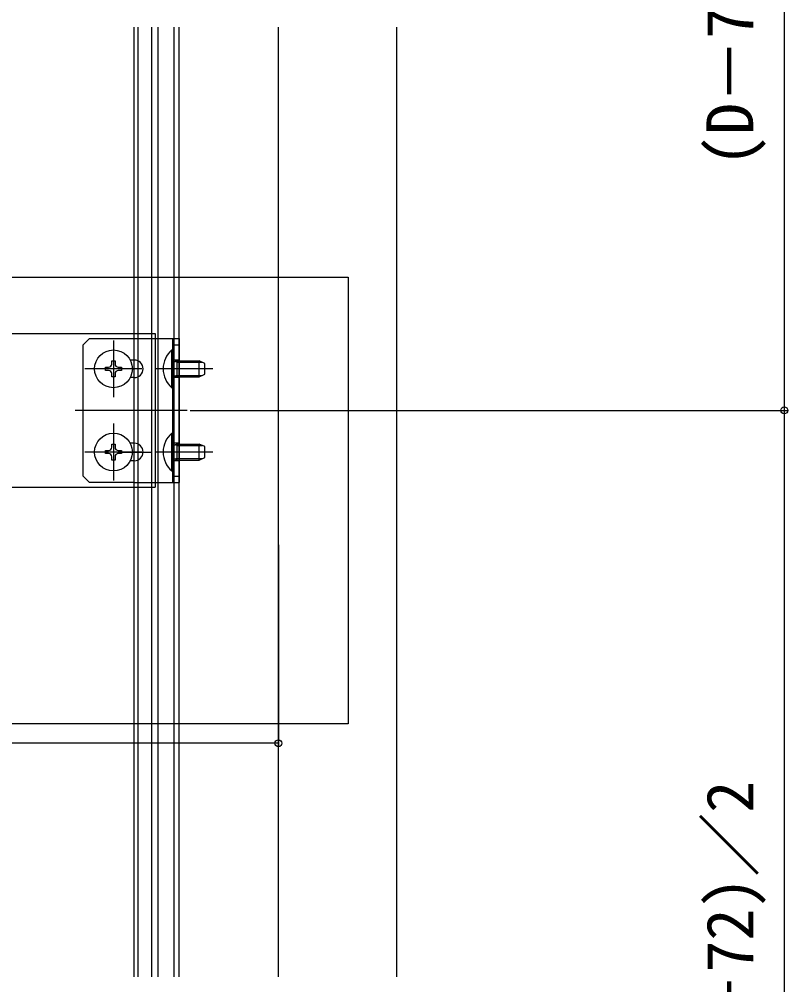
# Model space of a CAD drawing. Units: millimetres, scale not verified. Extents: x -875 to 875, y -1304 to 1297.
# Drawn here: x 221.6 to 461.6, y -843.4 to -541.7 of the extents above; entities that cross this region are included whole.
import ezdxf
from ezdxf.enums import TextEntityAlignment as Align

# ---------------------------------------------------------------- set-up
doc = ezdxf.new("R2010")
doc.units = ezdxf.units.MM
doc.header["$LTSCALE"] = 8
for name, color, linetype in [('0-4_YKK_12', 2, 'Continuous'), ('0-5_YKK_13', 4, 'Continuous'), ('0-6_YKK_D', 6, 'Continuous')]:
    doc.layers.add(name, color=color, linetype=linetype)
doc.styles.add('ＭＳ ゴシック', font='')
doc.styles.get('ＭＳ ゴシック').set_extended_font_data('MS Gothic')

msp = doc.modelspace()

# ---------------------------------------------------------------- linework, layer by layer
at = {"layer": '0-4_YKK_12'}
for p, q in [((257.5, -840.918), (257.5, -544.209)), ((258.7, -840.918), (258.7, -544.209)), ((263, -840.918), (263, -544.209)), ((265, -840.918), (265, -544.209)), ((270, -840.918), (270, -544.209)), ((270, -840.918), (270, -544.209)), ((271.5, -840.918), (271.5, -544.209)), ((302.5, -840.918), (302.5, -544.209)), ((339.5, -840.918), (339.5, -544.209)), ((174, -639.939), (222.5, -639.939)), ((251, -642.044), (251, -659.844)), ((259.9, -650.944), (242.1, -650.944)), ((282, -650.944), (264.007, -650.944)), ((274, -663.939), (239, -663.939)), ((251, -668.044), (251, -685.844)), ((259.9, -676.944), (242.1, -676.944)), ((282, -676.944), (264.012, -676.944)), ((174, -687.939), (222.5, -687.939)), ((222.5, -687.944), (264, -687.944))]:
    msp.add_line(p, q, dxfattribs=at)
for points in [[(-118.479, -622.306), (324.339, -622.306), (324.339, -761.854), (-118.479, -761.854)], [(222.5, -639.944), (264, -639.944), (264, -687.944)]]:
    msp.add_lwpolyline(points, dxfattribs=at)
at = {"layer": '0-5_YKK_13'}
for p, q in [((241.5, -643.439), (243.5, -641.439)), ((243.5, -641.439), (257.5, -641.439)), ((257.5, -641.439), (271.5, -641.439)), ((269.5, -686.439), (269.5, -641.439)), ((271.5, -641.439), (271.5, -686.439)), ((241.5, -684.439), (241.5, -643.439)), ((269.252, -645.044), (269.5, -645.044)), ((269.252, -656.844), (269.252, -645.044)), ((269.5, -643.439), (271.5, -643.439)), ((269.5, -645.044), (269.5, -656.844)), ((257.5, -648.194), (256.22, -648.194)), ((271.5, -648.185), (269.5, -648.185)), ((270.9, -648.444), (270.305, -648.66)), ((270.9, -653.444), (270.9, -648.444)), ((270.9, -648.444), (277.8, -648.444)), ((277.8, -653.444), (277.8, -648.444)), ((279.5, -649.244), (277.8, -648.444)), ((270.9, -648.877), (269.977, -648.683)), ((270.9, -648.877), (278.72, -648.877)), ((279.5, -652.644), (279.5, -649.244)), ((251.5, -652.444), (251.5, -653.444)), ((257.5, -653.694), (256.22, -653.694)), ((271.5, -653.685), (269.5, -653.685)), ((270.9, -653.011), (269.977, -653.204)), ((270.9, -653.444), (270.305, -653.227)), ((270.9, -653.011), (278.72, -653.011)), ((270.9, -653.444), (277.8, -653.444)), ((277.8, -653.444), (279.5, -652.644)), ((269.252, -656.844), (269.5, -656.844)), ((269.252, -671.044), (269.5, -671.044)), ((269.252, -682.844), (269.252, -671.044)), ((269.5, -671.044), (269.5, -682.844)), ((257.5, -674.194), (256.22, -674.194)), ((271.5, -674.194), (269.5, -674.194)), ((270.9, -674.877), (269.977, -674.683)), ((270.9, -674.444), (270.305, -674.66)), ((270.9, -679.444), (270.9, -674.444)), ((270.9, -674.444), (277.8, -674.444)), ((270.9, -674.877), (278.72, -674.877)), ((277.8, -679.444), (277.8, -674.444)), ((279.5, -675.244), (277.8, -674.444)), ((279.5, -678.644), (279.5, -675.244)), ((251.5, -678.444), (251.5, -679.444)), ((252.25, -676.944), (262.75, -676.944)), ((277.8, -679.444), (279.5, -678.644)), ((257.5, -679.694), (256.22, -679.694)), ((271.5, -679.694), (269.5, -679.694)), ((270.9, -679.011), (269.977, -679.204)), ((270.9, -679.444), (270.305, -679.227)), ((270.9, -679.011), (278.72, -679.011)), ((270.9, -679.444), (277.8, -679.444)), ((241.5, -684.439), (243.5, -686.439)), ((269.252, -682.844), (269.5, -682.844)), ((269.5, -684.439), (271.5, -684.439)), ((257.5, -686.439), (243.5, -686.439)), ((257.5, -686.439), (271.5, -686.439))]:
    msp.add_line(p, q, dxfattribs=at)
for points in [[(250.5, -649.444), (250.5, -648.444), (251.5, -648.444), (251.5, -649.444)], [(249.5, -651.444), (248.5, -651.444), (248.5, -650.444), (249.5, -650.444)], [(252.5, -650.444), (253.5, -650.444), (253.5, -651.444), (252.5, -651.444)], [(251.5, -653.444), (250.5, -653.444), (250.5, -652.444)], [(250.5, -675.444), (250.5, -674.444), (251.5, -674.444), (251.5, -675.444)], [(249.5, -677.444), (248.5, -677.444), (248.5, -676.444), (249.5, -676.444)], [(251.5, -679.444), (250.5, -679.444), (250.5, -678.444)], [(252.5, -676.444), (253.5, -676.444), (253.5, -677.444), (252.5, -677.444)]]:
    msp.add_lwpolyline(points, dxfattribs=at)
for centre in [(251, -650.944), (251, -676.944)]:
    msp.add_circle(centre, 5.9, dxfattribs=at)
for centre, radius, start, end in [((274.2, -650.944), 7.7, 129.98312, 230.01688), ((257.5, -650.944), 2.75, 270, 90), ((270.1, -648.096), 0.6, 180, 289.96957), ((249.5, -649.444), 1, 270, 0), ((249.5, -652.444), 1, 0, 90), ((252.5, -649.444), 1, 180, 270), ((252.5, -652.444), 1, 90, 180), ((270.1, -653.791), 0.6, 70.03043, 180), ((274.2, -676.944), 7.7, 129.98312, 230.01688), ((249.5, -675.444), 1, 270, 0), ((252.5, -675.444), 1, 180, 270), ((257.5, -676.944), 2.75, 270, 90), ((270.1, -674.096), 0.6, 180, 289.96957), ((249.5, -678.444), 1, 0, 90), ((252.5, -678.444), 1, 90, 180), ((270.1, -679.791), 0.6, 70.03043, 180)]:
    msp.add_arc(centre, radius, start, end, dxfattribs=at)
at = {"layer": '0-6_YKK_D'}
for p, q in [((460.5, -373.689), (460.5, -663.939)), ((275, -663.939), (461.5, -663.939)), ((275, -663.939), (461.5, -663.939)), ((460.5, -663.939), (460.5, -957.189)), ((302.5, -705.902), (302.5, -768.939)), ((302.5, -767.939), (-47.5, -767.939))]:
    msp.add_line(p, q, dxfattribs=at)
for centre in [(460.5, -663.939), (460.5, -663.939), (302.5, -767.939)]:
    msp.add_circle(centre, 1.075, dxfattribs=at)

# ---------------------------------------------------------------- texts
at = {"layer": '0-6_YKK_D', "style": 'ＭＳ ゴシック'}
for p in [(455.227, -587.791), (455.227, -879.541)]:
    msp.add_text('(D－72)／2', height=14.66, rotation=90, dxfattribs=at).set_placement(p, align=Align.BOTTOM_LEFT)

doc.saveas('drawing.dxf')
